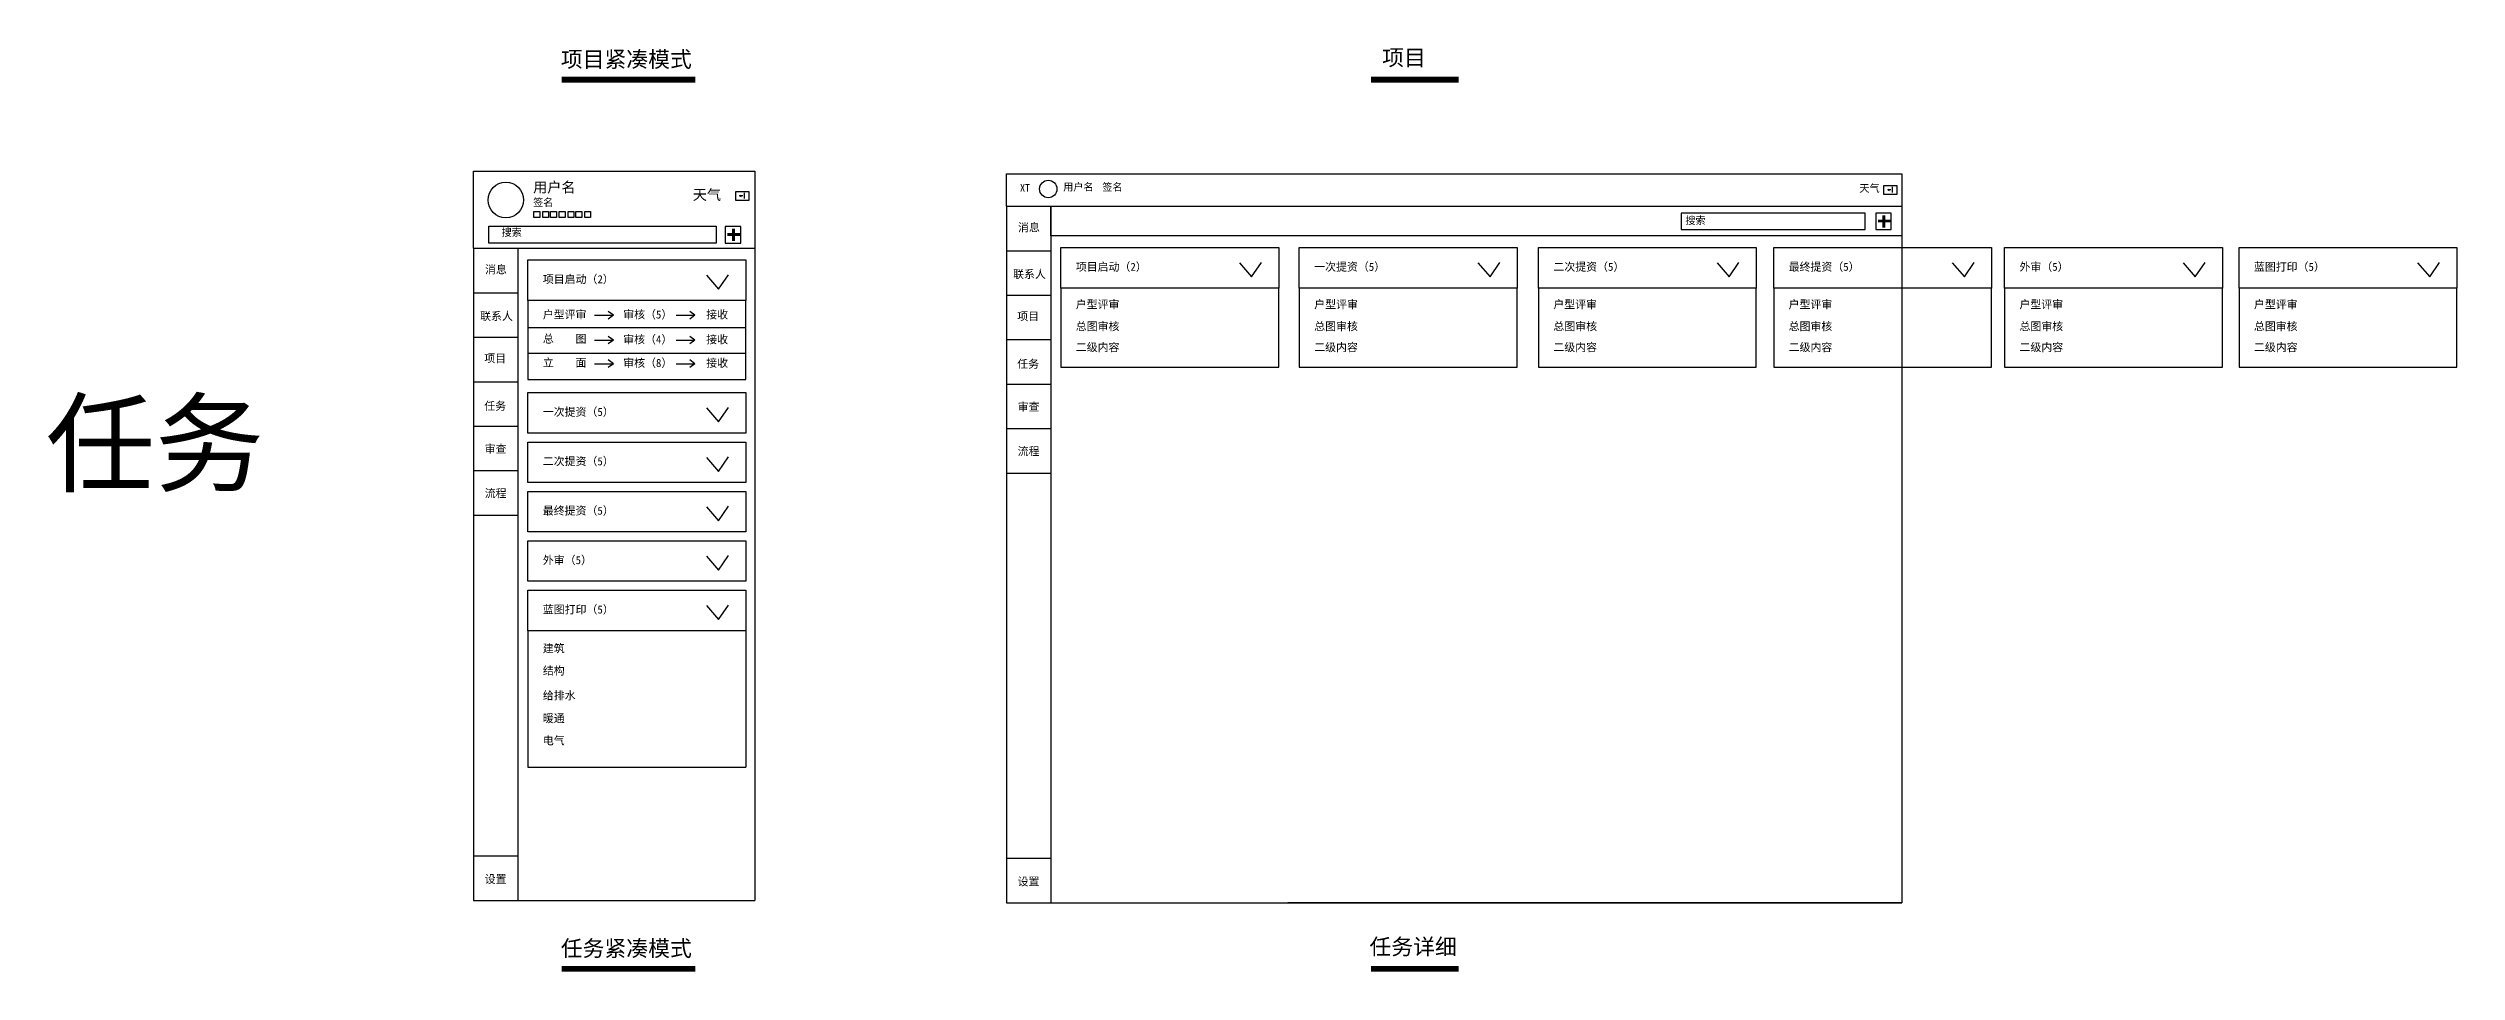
# Model space of a CAD drawing. Header units: millimetres. Extents: x 831 to 9769, y -14789 to 4150.
# Drawn here: x 831 to 8958, y -8789 to -5672 of the extents above; entities that cross this region are included whole.
import ezdxf

# ---------------------------------------------------------------- set-up
doc = ezdxf.new("R2010")
doc.units = ezdxf.units.MM
doc.styles.get("Standard").update_dxf_attribs({"font": 'arial.ttf'})

msp = doc.modelspace()

# ---------------------------------------------------------------- linework, layer by layer
for p, q in [((2265.514, -6347.514), (2265.514, -6087.514)), ((2265.514, -6087.514), (3215.514, -6087.514)), ((3215.514, -6087.514), (3215.514, -6347.514)), ((4063.953, -6205.68), (4063.953, -6095.68)), ((4063.953, -6095.68), (7085.849, -6095.68)), ((7085.849, -6095.68), (7085.849, -8555.68)), ((3179.113, -6160.186), (3179.113, -6179.063)), ((7053.184, -6140.436), (7053.184, -6159.313)), ((4063.953, -6205.68), (7085.849, -6205.68)), ((7085.849, -6205.68), (7085.849, -6205.68)), ((7085.849, -6205.68), (7085.849, -8555.68)), ((7085.849, -6205.68), (7085.849, -6305.68)), ((2265.514, -6347.514), (3215.514, -6347.514)), ((3215.514, -6347.514), (3215.514, -8547.514)), ((4063.953, -6355.68), (4213.953, -6355.68)), ((2265.514, -6497.514), (2415.514, -6497.514)), ((2674.176, -6573.427), (2737.885, -6573.427)), ((2737.885, -6573.427), (2720.141, -6560.762)), ((2737.885, -6573.427), (2720.141, -6586.093)), ((2949.474, -6573.427), (3013.184, -6573.427)), ((3013.184, -6573.427), (2995.44, -6560.762)), ((3013.184, -6573.427), (2995.44, -6586.093)), ((4063.953, -6505.68), (4213.953, -6505.68)), ((2265.514, -6647.514), (2415.514, -6647.514)), ((2449.487, -6615.228), (3184.448, -6615.228)), ((2674.176, -6657.534), (2737.885, -6657.534)), ((2737.885, -6657.534), (2720.141, -6644.869)), ((2737.885, -6657.534), (2720.141, -6670.2)), ((2949.474, -6657.534), (3013.184, -6657.534)), ((3013.184, -6657.534), (2995.44, -6644.869)), ((3013.184, -6657.534), (2995.44, -6670.2)), ((4063.953, -6655.68), (4213.953, -6655.68)), ((2449.487, -6700.955), (3184.448, -6700.955)), ((2674.176, -6736.777), (2737.885, -6736.777)), ((2737.885, -6736.777), (2720.141, -6724.112)), ((2737.885, -6736.777), (2720.141, -6749.443)), ((2949.474, -6736.777), (3013.184, -6736.777)), ((3013.184, -6736.777), (2995.44, -6724.112)), ((3013.184, -6736.777), (2995.44, -6749.443)), ((2265.514, -6797.514), (2415.514, -6797.514)), ((4063.953, -6805.68), (4213.953, -6805.68)), ((2265.514, -6947.514), (2415.514, -6947.514)), ((4063.953, -6955.68), (4213.953, -6955.68)), ((2265.514, -7097.514), (2415.514, -7097.514)), ((4063.953, -7105.68), (4213.953, -7105.68)), ((2265.514, -7247.514), (2415.514, -7247.514)), ((2449.487, -7637.737), (2449.487, -8097.793)), ((3184.448, -7637.737), (3184.448, -8097.793)), ((2449.487, -8097.793), (3184.448, -8097.793)), ((2265.514, -8397.514), (2415.514, -8397.514)), ((4063.953, -8405.68), (4213.953, -8405.68)), ((2265.514, -8547.514), (3215.514, -8547.514)), ((4063.953, -8555.68), (7085.849, -8555.68)), ((7085.849, -8555.68), (5013.953, -8555.68))]:
    msp.add_line(p, q)
for points, const_width in [([(2563.533, -5778.633), (3013.866, -5778.633)], 20), ([(5294.291, -5778.633), (5590, -5778.633)], 20), ([(7004.707, -6255.38), (7047.859, -6255.38)], 10), ([(7025.185, -6236.078), (7025.185, -6277.323)], 10), ([(3122.372, -6300.627), (3165.524, -6300.627)], 10), ([(3142.85, -6281.326), (3142.85, -6322.57)], 10), ([(2563.533, -8778.633), (3013.866, -8778.633)], 20), ([(5294.291, -8778.633), (5590, -8778.633)], 20)]:
    msp.add_lwpolyline(points, dxfattribs=dict(const_width=const_width))
for points in [[(3150.495, -6155.9), (3195.145, -6155.9), (3195.145, -6185.649), (3150.495, -6185.649)], [(7024.565, -6136.15), (7069.216, -6136.15), (7069.216, -6165.9), (7024.565, -6165.9)], [(2469.86, -6222.916), (2489.213, -6222.916), (2489.213, -6244.016), (2469.86, -6244.016)], [(2499.601, -6222.916), (2518.955, -6222.916), (2518.955, -6244.016), (2499.601, -6244.016)], [(2526.057, -6222.916), (2545.411, -6222.916), (2545.411, -6244.016), (2526.057, -6244.016)], [(2555.453, -6222.916), (2574.806, -6222.916), (2574.806, -6244.016), (2555.453, -6244.016)], [(2585.194, -6222.916), (2604.547, -6222.916), (2604.547, -6244.016), (2585.194, -6244.016)], [(2611.65, -6222.916), (2631.003, -6222.916), (2631.003, -6244.016), (2611.65, -6244.016)], [(2641.045, -6222.916), (2660.399, -6222.916), (2660.399, -6244.016), (2641.045, -6244.016)], [(4213.953, -6205.68), (7085.849, -6205.68), (7085.849, -6305.68), (4213.953, -6305.68)], [(6962.005, -6228.572), (6340.67, -6228.572), (6340.67, -6284.442), (6962.005, -6284.442)], [(7049.917, -6228.572), (6997.784, -6228.572), (6997.784, -6284.442), (7049.917, -6284.442)], [(2317.104, -6273.287), (3084.546, -6273.287), (3084.546, -6329.69), (2317.104, -6329.69)], [(3167.582, -6273.819), (3115.45, -6273.819), (3115.45, -6329.69), (3167.582, -6329.69)], [(2449.487, -6386.891), (3184.448, -6386.891), (3184.448, -6523.267), (2449.487, -6523.267)], [(4247.926, -6345.057), (4982.887, -6345.057), (4982.887, -6481.434), (4247.926, -6481.434)], [(5052.472, -6345.057), (5787.433, -6345.057), (5787.433, -6481.434), (5052.472, -6481.434)], [(5859.564, -6345.057), (6594.526, -6345.057), (6594.526, -6481.434), (5859.564, -6481.434)], [(6653.351, -6345.057), (7388.312, -6345.057), (7388.312, -6481.434), (6653.351, -6481.434)], [(7432.374, -6345.057), (8167.335, -6345.057), (8167.335, -6481.434), (7432.374, -6481.434)], [(8223.445, -6345.057), (8958.406, -6345.057), (8958.406, -6481.434), (8223.445, -6481.434)], [(2449.487, -6834.465), (3184.448, -6834.465), (3184.448, -6970.841), (2449.487, -6970.841)], [(2449.487, -7001.189), (3184.448, -7001.189), (3184.448, -7137.565), (2449.487, -7137.565)], [(2449.487, -7167.913), (3184.448, -7167.913), (3184.448, -7304.289), (2449.487, -7304.289)], [(2449.487, -7334.637), (3184.448, -7334.637), (3184.448, -7471.013), (2449.487, -7471.013)], [(2449.487, -7501.361), (3184.448, -7501.361), (3184.448, -7637.737), (2449.487, -7637.737)]]:
    msp.add_lwpolyline(points, close=True)
for points in [[(3174.337, -6170.167), (3163.916, -6170.167), (3168.692, -6167.726)], [(3174.337, -6170.167), (3163.916, -6170.167), (3168.692, -6172.608)], [(7048.408, -6150.417), (7037.987, -6150.417), (7042.763, -6147.976)], [(7048.408, -6150.417), (7037.987, -6150.417), (7042.763, -6152.858)], [(4063.953, -6205.68), (4063.953, -8555.68)], [(4213.953, -6205.68), (4213.953, -8555.68)], [(2265.514, -6347.514), (2265.514, -8547.514)], [(2415.514, -6347.514), (2415.514, -8547.514)], [(4850.344, -6396.678), (4891.465, -6443.885), (4924.324, -6394.896)], [(5654.89, -6396.678), (5696.01, -6443.885), (5728.87, -6394.896)], [(6461.983, -6396.678), (6503.103, -6443.885), (6535.963, -6394.896)], [(7255.769, -6396.678), (7296.89, -6443.885), (7329.75, -6394.896)], [(8034.792, -6396.678), (8075.912, -6443.885), (8108.772, -6394.896)], [(8825.863, -6396.678), (8866.984, -6443.885), (8899.843, -6394.896)], [(3051.905, -6438.511), (3093.026, -6485.718), (3125.885, -6436.73)], [(4247.926, -6481.434), (4247.926, -6748.511), (4982.887, -6748.511), (4982.887, -6481.434)], [(5052.472, -6481.434), (5052.472, -6748.511), (5787.433, -6748.511), (5787.433, -6481.434)], [(5859.564, -6481.434), (5859.564, -6748.511), (6594.526, -6748.511), (6594.526, -6481.434)], [(6653.351, -6481.434), (6653.351, -6748.511), (7388.312, -6748.511), (7388.312, -6481.434)], [(7432.374, -6481.434), (7432.374, -6748.511), (8167.335, -6748.511), (8167.335, -6481.434)], [(8223.445, -6481.434), (8223.445, -6748.511), (8958.406, -6748.511), (8958.406, -6481.434)], [(2449.487, -6523.267), (2449.487, -6790.344), (3184.448, -6790.344), (3184.448, -6523.267)], [(3051.905, -6886.085), (3093.026, -6933.292), (3125.885, -6884.304)], [(3051.905, -7052.809), (3093.026, -7100.016), (3125.885, -7051.028)], [(3051.905, -7219.533), (3093.026, -7266.74), (3125.885, -7217.752)], [(3051.905, -7386.257), (3093.026, -7433.464), (3125.885, -7384.476)], [(3051.905, -7552.981), (3093.026, -7600.188), (3125.885, -7551.2)]]:
    msp.add_lwpolyline(points)
for centre, radius in [((2374.834, -6184.607), 60), ((4205.313, -6147.334), 29.386)]:
    msp.add_circle(centre, radius)

# ---------------------------------------------------------------- texts
at = {"attachment_point": 1}
for s, insert, char_height in [('{\\fSimSun|b0|i0|c134|p2;项目紧凑模式}', (2560.51, -5682.536), 54), ('{\\fSimSun|b0|i0|c134|p2;项目}', (5331.902, -5676.908), 54), ('{\\fSimSun|b0|i0|c134|p2;签名}', (2466.933, -6180.127), 25), ('{\\fSimSun|b0|i0|c134|p2;用户名}', (2466.933, -6123.944), 35), ('{\\fSimSun|b0|i0|c134|p2;天气}', (3005.855, -6149.137), 35), ('{\\fSimSun|b0|i0|c134|p2;XT}', (4110.061, -6130.85), 25), ('{\\fSimSun|b0|i0|c134|p2;用户名}', (4255.809, -6128.066), 25), ('{\\fSimSun|b0|i0|c134|p2;签名}', (4387.62, -6128.283), 25), ('{\\fSimSun|b0|i0|c134|p2;天气}', (6942.461, -6132.566), 25), ('{\\fSimSun|b0|i0|c134|p2;搜索}', (6355.198, -6241.032), 25), ('{\\fSimSun|b0|i0|c134|p2;搜索}', (2360.648, -6281.057), 25), ('{\\fSimSun|b0|i0|c134|p2;消息}', (4103.243, -6263.609), 27), ('{\\fSimSun|b0|i0|c134|p2;消息}', (2304.804, -6405.443), 27), ('{\\fSimSun|b0|i0|c134|p2;联系人}', (4086.58, -6421.188), 27), ('{\\fSimSun|b0|i0|c134|p2;联系人}', (2288.141, -6563.022), 27), ('{\\fSimSun|b0|i0|c134|p2;户型评审}', (2499.795, -6557.509), 27), ('{\\fSimSun|b0|i0|c134|p2;审核（5）}', (2770.997, -6557.509), 27), ('{\\fSimSun|b0|i0|c134|p2;接收}', (3051.349, -6557.509), 27), ('{\\fSimSun|b0|i0|c134|p2;项目}', (4100.633, -6563.435), 27), ('{\\fSimSun|b0|i0|c134|p2;户型评审}', (4298.234, -6523.353), 27), ('{\\fSimSun|b0|i0|c134|p2;户型评审}', (5102.779, -6523.353), 27), ('{\\fSimSun|b0|i0|c134|p2;户型评审}', (5909.872, -6523.353), 27), ('{\\fSimSun|b0|i0|c134|p2;户型评审}', (6703.659, -6523.353), 27), ('{\\fSimSun|b0|i0|c134|p2;户型评审}', (7482.681, -6523.353), 27), ('{\\fSimSun|b0|i0|c134|p2;户型评审}', (8273.753, -6523.353), 27), ('{\\fSimSun|b0|i0|c134|p2;总    图 }', (2499.795, -6639.251), 27), ('{\\fSimSun|b0|i0|c134|p2;审核（4）}', (2770.997, -6641.616), 27), ('{\\fSimSun|b0|i0|c134|p2;接收}', (3051.349, -6641.616), 27), ('{\\fSimSun|b0|i0|c134|p2;总图审核}', (4298.234, -6597.417), 27), ('{\\fSimSun|b0|i0|c134|p2;二级内容}', (4298.234, -6667.902), 27), ('{\\fSimSun|b0|i0|c134|p2;总图审核}', (5102.779, -6597.417), 27), ('{\\fSimSun|b0|i0|c134|p2;二级内容}', (5102.779, -6667.902), 27), ('{\\fSimSun|b0|i0|c134|p2;总图审核}', (5909.872, -6597.417), 27), ('{\\fSimSun|b0|i0|c134|p2;二级内容}', (5909.872, -6667.902), 27), ('{\\fSimSun|b0|i0|c134|p2;总图审核}', (6703.659, -6597.417), 27), ('{\\fSimSun|b0|i0|c134|p2;二级内容}', (6703.659, -6667.902), 27), ('{\\fSimSun|b0|i0|c134|p2;总图审核}', (7482.681, -6597.417), 27), ('{\\fSimSun|b0|i0|c134|p2;二级内容}', (7482.681, -6667.902), 27), ('{\\fSimSun|b0|i0|c134|p2;总图审核}', (8273.753, -6597.417), 27), ('{\\fSimSun|b0|i0|c134|p2;二级内容}', (8273.753, -6667.902), 27), ('{\\fSimSun|b0|i0|c134|p2;项目}', (2302.194, -6705.268), 27), ('{\\fSimSun|b0|i0|c134|p2;立    面}', (2499.795, -6719.742), 27), ('{\\fSimSun|b0|i0|c134|p2;审核（8）}', (2770.997, -6720.859), 27), ('{\\fSimSun|b0|i0|c134|p2;接收}', (3051.349, -6720.859), 27), ('{\\fSimSun|b0|i0|c134|p2;任务}', (822.488, -6870.967), 270), ('{\\fSimSun|b0|i0|c134|p2;审查}', (4102.107, -6868.763), 27), ('{\\fSimSun|b0|i0|c134|p2;审查}', (2303.668, -7010.596), 27), ('{\\fSimSun|b0|i0|c134|p2;流程}', (4102.107, -7018.763), 27), ('{\\fSimSun|b0|i0|c134|p2;流程}', (2303.668, -7160.596), 27), ('{\\fSimSun|b0|i0|c134|p2;建筑}', (2499.795, -7683.794), 27), ('{\\fSimSun|b0|i0|c134|p2;结构}', (2499.795, -7759.052), 27), ('{\\fSimSun|b0|i0|c134|p2;给排水}', (2499.795, -7842.861), 27), ('{\\fSimSun|b0|i0|c134|p2;暖通}', (2499.795, -7919.829), 27), ('{\\fSimSun|b0|i0|c134|p2;电气}', (2499.795, -7994.914), 27), ('{\\fSimSun|b0|i0|c134|p2;设置}', (2303.492, -8462.36), 27), ('{\\fSimSun|b0|i0|c134|p2;设置}', (4101.931, -8470.527), 27), ('{\\fSimSun|b0|i0|c134|p2;任务紧凑模式}', (2560.51, -8682.536), 54), ('{\\fSimSun|b0|i0|c134|p2;任务详细}', (5289.174, -8676.908), 54)]:
    msp.add_mtext(s, dxfattribs=dict(at, insert=insert, char_height=char_height))
at = {"color": 1, "char_height": 27, "attachment_point": 1}
for s, insert in [('{\\fSimSun|b0|i0|c134|p2;项目启动（2）}', (4298.234, -6396.494)), ('{\\fSimSun|b0|i0|c134|p2;一次提资（5）}', (5102.779, -6396.494)), ('{\\fSimSun|b0|i0|c134|p2;二次提资（5）}', (5909.872, -6396.494)), ('{\\fSimSun|b0|i0|c134|p2;最终提资（5）}', (6703.659, -6396.494)), ('{\\fSimSun|b0|i0|c134|p2;外审（5）}', (7482.681, -6396.494)), ('{\\fSimSun|b0|i0|c134|p2;蓝图打印（5）}', (8273.753, -6396.494)), ('{\\fSimSun|b0|i0|c134|p2;项目启动（2）}', (2499.795, -6438.327)), ('{\\fSimSun|b0|i0|c134|p2;任务}', (4100.633, -6724.091)), ('{\\fSimSun|b0|i0|c134|p2;任务}', (2302.194, -6865.924)), ('{\\fSimSun|b0|i0|c134|p2;一次提资（5）}', (2499.795, -6885.901)), ('{\\fSimSun|b0|i0|c134|p2;二次提资（5）}', (2499.795, -7052.625)), ('{\\fSimSun|b0|i0|c134|p2;最终提资（5）}', (2499.795, -7219.349)), ('{\\fSimSun|b0|i0|c134|p2;外审（5）}', (2499.795, -7386.073)), ('{\\fSimSun|b0|i0|c134|p2;蓝图打印（5）}', (2499.795, -7552.797))]:
    msp.add_mtext(s, dxfattribs=dict(at, insert=insert))

doc.saveas('drawing.dxf')
